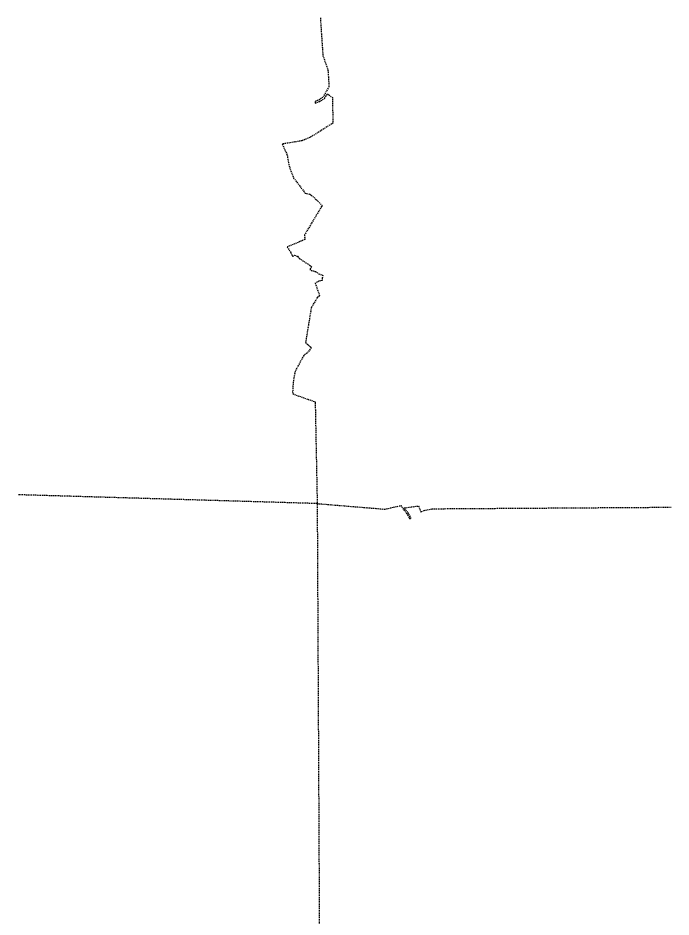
# Model space of a CAD drawing. Header units: metres. Extents: x 542180 to 550635, y 1840441 to 1846931.
# Drawn here: x 542447 to 543662, y 1845259 to 1846931 of the extents above; entities that cross this region are included whole.
import ezdxf

# ---------------------------------------------------------------- set-up
doc = ezdxf.new("R2010")
doc.units = ezdxf.units.M
doc.header["$MEASUREMENT"] = 0
doc.linetypes.add('DGN Style 2', pattern=[3.355162, 2.013097, -1.342065])
doc.layers.add('Level 34', color=7, linetype='Continuous', lineweight=0)

msp = doc.modelspace()

# ---------------------------------------------------------------- linework, layer by layer
at = {"layer": 'Level 34', "color": 2, "linetype": 'DGN Style 2', "lineweight": 30}
for p, q in [((543009.56, 1846930.6), (543014.19, 1846860.88)), ((543014.19, 1846860.88), (543023.77, 1846833.69)), ((543023.77, 1846833.69), (543025.62, 1846802.88)), ((543025.62, 1846802.88), (543014.3, 1846783.32)), ((543008.39, 1846778.81), (543000, 1846775.46)), ((543008.15, 1846775.24), (543017.41, 1846781.09)), ((543014.3, 1846783.32), (543008.39, 1846778.81)), ((543017.41, 1846781.09), (543022.93, 1846789.45)), ((543022.93, 1846789.45), (543031.91, 1846782.76)), ((543031.91, 1846782.76), (543032.91, 1846735.17)), ((543000, 1846775.46), (543000, 1846772.03)), ((543000, 1846772.03), (543008.15, 1846775.24)), ((543032.91, 1846735.17), (542990.28, 1846708.26)), ((542975.39, 1846702.28), (542938.8, 1846696.24)), ((542938.8, 1846696.24), (542947.81, 1846675.64)), ((542990.28, 1846708.26), (542975.39, 1846702.28)), ((542947.81, 1846675.64), (542951.25, 1846656)), ((542951.25, 1846656), (542959.88, 1846633.1)), ((542959.88, 1846633.1), (542981.4, 1846605.01)), ((542981.4, 1846605.01), (542990.16, 1846603.15)), ((542990.16, 1846603.15), (542997.76, 1846597)), ((542997.76, 1846597), (543012.77, 1846582.23)), ((543011.7, 1846579.86), (542980.03, 1846527.24)), ((543012.77, 1846582.23), (543011.7, 1846579.86)), ((542980.03, 1846527.24), (542980.91, 1846518.69)), ((542980.91, 1846518.69), (542947.86, 1846504.78)), ((542947.86, 1846504.78), (542954.39, 1846494.8)), ((542954.39, 1846494.8), (542958.19, 1846486.91)), ((542958.19, 1846486.91), (542961.57, 1846489.73)), ((542961.57, 1846489.73), (542966.82, 1846487.54)), ((542966.82, 1846487.54), (542970.81, 1846483.44)), ((542970.81, 1846483.44), (542986.03, 1846473.47)), ((542986.03, 1846473.47), (542993.08, 1846468.58)), ((542993.08, 1846468.58), (542990.12, 1846463.49)), ((542990.12, 1846463.49), (542992.2, 1846461.12)), ((542992.2, 1846461.12), (542996.36, 1846460.73)), ((542996.36, 1846460.73), (543000.63, 1846459.09)), ((543000.63, 1846459.09), (543006.78, 1846454.86)), ((543012.63, 1846442.43), (543006.77, 1846441.13)), ((543006.78, 1846454.86), (543013.94, 1846452.35)), ((543012.96, 1846447.17), (543012.63, 1846442.43)), ((543013.94, 1846452.35), (543012.96, 1846447.17)), ((543006.77, 1846441.13), (542999.93, 1846437.94)), ((542999.93, 1846437.94), (543008.26, 1846414.03)), ((543004.28, 1846411.69), (542992.7, 1846392.24)), ((543008.26, 1846414.03), (543004.28, 1846411.69)), ((542992.7, 1846392.24), (542982.03, 1846327.3)), ((542982.03, 1846327.3), (542991.13, 1846319.07)), ((542986.99, 1846310.03), (542978.62, 1846302.95)), ((542992.41, 1846317.78), (542986.99, 1846310.03)), ((542991.13, 1846319.07), (542992.41, 1846317.78)), ((542978.62, 1846302.95), (542962.48, 1846273.77)), ((542962.48, 1846273.77), (542958.94, 1846253.05)), ((542958.94, 1846253.05), (542958.06, 1846235.36)), ((542958.06, 1846235.36), (542958.47, 1846232.57)), ((542958.47, 1846232.57), (542961.37, 1846230.68)), ((542961.37, 1846230.68), (542996.31, 1846218.29)), ((542996.31, 1846218.29), (543000, 1846216.92)), ((543000, 1846216.92), (543000, 1846214.8)), ((543000, 1846214.8), (543003.68, 1846027.88)), ((543003.68, 1846027.88), (542447.13, 1846044.26)), ((543003.68, 1846027.88), (543129.73, 1846017.5)), ((543003.68, 1846027.88), (543014.04, 1843971.92)), ((543129.73, 1846017.5), (543159.25, 1846024.2)), ((543159.25, 1846024.2), (543171.73, 1846006.74)), ((543165.36, 1846019.69), (543192.22, 1846023.53)), ((543174.12, 1846008.82), (543165.36, 1846019.69)), ((543178.4, 1846000), (543174.12, 1846008.82)), ((543192.22, 1846023.53), (543196.46, 1846011.87)), ((543196.46, 1846011.87), (543197.99, 1846013.18)), ((543197.99, 1846013.18), (543202.45, 1846014.93)), ((543202.45, 1846014.93), (543217.72, 1846018.28)), ((543217.72, 1846018.28), (543661.82, 1846021.18)), ((543171.73, 1846006.74), (543175.1, 1846000)), ((543175.1, 1846000), (543178.4, 1846000))]:
    msp.add_line(p, q, dxfattribs=at)

doc.saveas('drawing.dxf')
